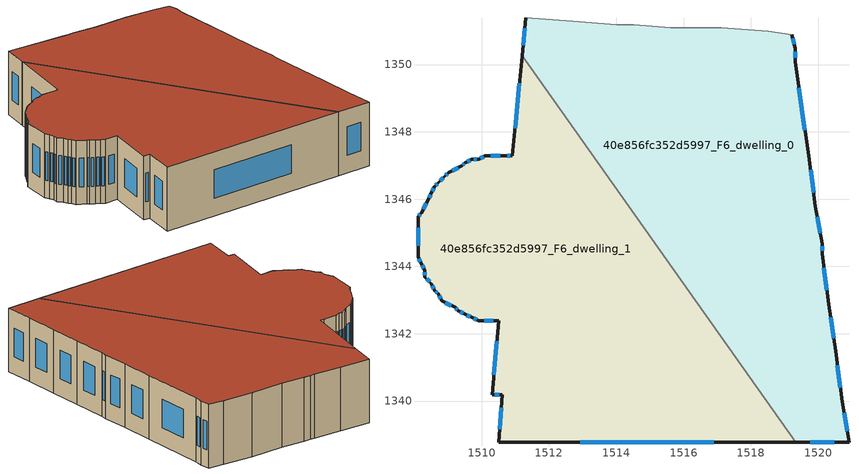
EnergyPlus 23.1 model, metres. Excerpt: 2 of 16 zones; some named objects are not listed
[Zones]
40e856fc352d5997_F6_dwelling_0
 floor to 40e856fc352d5997_F5_dwelling_0 (EU_floor_Construction): 1519.22,1350.89 1519.32,1350.49 1519.32,1350.09 1519.72,1347.28 1519.92,1345.78 1520.12,1344.68 1520.12,1344.38 1520.32,1342.88 1520.52,1341.48 1520.72,1339.98 1520.92,1338.78 1519.33,1338.78 1511.2,1350.27 1511.31,1351.39 1512.71,1351.29 1514.01,1351.19 1514.21,1351.19 1514.52,1351.19 1515.61,1351.09 1517.12,1351.09 1518.52,1350.99 z18
 wall outside (EU_wall_Construction): 1519.33,1338.78 1520.92,1338.78 1520.72,1339.98 1520.52,1341.48 1520.32,1342.88 1520.12,1344.38 1520.12,1344.68 1519.92,1345.78 1519.72,1347.28 1519.32,1350.09 1519.32,1350.49 1519.22,1350.89 / 1511.31,1351.39 1511.2,1350.27 z18:21
 wall adiabatic (EU_wall_Construction): 1519.22,1350.89 1518.52,1350.99 1517.12,1351.09 1515.61,1351.09 1514.52,1351.19 1514.21,1351.19 1514.01,1351.19 1512.71,1351.29 1511.31,1351.39 z18:21
 wall to 40e856fc352d5997_F6_dwelling_1 (EU_wall_Construction): 1511.2,1350.27 1519.33,1338.78 z18:21
 window (EU_Window_Construction): 1519.29,1350.6 1519.25,1350.78 / 1519.32,1350.2 1519.32,1350.38 / 1519.61,1348.05 1519.43,1349.31 / 1519.86,1346.2 1519.77,1346.87 / 1520.06,1344.98 1519.97,1345.48 / 1520.12,1344.46 1520.12,1344.6 / 1520.26,1343.29 1520.17,1343.97 / 1520.46,1341.86 1520.37,1342.49 / 1520.66,1340.39 1520.57,1341.07 / 1520.86,1339.11 1520.77,1339.65 / 1519.77,1338.78 1520.48,1338.78 / 1511.28,1351.08 1511.23,1350.58 z18.83:20.17
 roof outside (EU_roof_Construction): 1520.92,1338.78 1520.72,1339.98 1520.52,1341.48 1520.32,1342.88 1520.12,1344.38 1520.12,1344.68 1519.92,1345.78 1519.72,1347.28 1519.32,1350.09 1519.32,1350.49 1519.22,1350.89 1518.52,1350.99 1517.12,1351.09 1515.61,1351.09 1514.52,1351.19 1514.21,1351.19 1514.01,1351.19 1512.71,1351.29 1511.31,1351.39 1511.2,1350.27 1519.33,1338.78 z21
40e856fc352d5997_F6_dwelling_1
 floor to 40e856fc352d5997_F5_dwelling_1 (EU_floor_Construction): 1511.2,1350.27 1519.33,1338.78 1510.51,1338.78 1510.61,1340.18 1510.31,1340.18 1510.51,1342.38 1509.91,1342.38 1509.71,1342.48 1509.51,1342.58 1509.31,1342.68 1509.21,1342.78 1508.81,1342.98 1508.71,1343.18 1508.61,1343.28 1508.51,1343.48 1508.31,1343.68 1508.31,1343.88 1508.21,1344.08 1508.11,1344.28 1508.11,1345.49 1508.21,1345.58 1508.41,1345.99 1508.51,1346.19 1508.61,1346.39 1508.71,1346.49 1508.91,1346.69 1509.01,1346.79 1509.41,1346.99 1509.51,1347.09 1509.71,1347.19 1509.91,1347.19 1510.11,1347.29 1510.71,1347.29 1510.91,1347.29 z18
 wall outside (EU_wall_Construction): 1511.2,1350.27 1510.91,1347.29 1510.71,1347.29 1510.11,1347.29 1509.91,1347.19 1509.71,1347.19 1509.51,1347.09 1509.41,1346.99 1509.01,1346.79 1508.91,1346.69 1508.71,1346.49 1508.61,1346.39 1508.51,1346.19 1508.41,1345.99 1508.21,1345.58 1508.11,1345.49 1508.11,1344.28 1508.21,1344.08 1508.31,1343.88 1508.31,1343.68 1508.51,1343.48 1508.61,1343.28 1508.71,1343.18 1508.81,1342.98 1509.21,1342.78 1509.31,1342.68 1509.51,1342.58 1509.71,1342.48 1509.91,1342.38 1510.51,1342.38 1510.31,1340.18 1510.61,1340.18 1510.51,1338.78 1519.33,1338.78 z18:21
 window (EU_Window_Construction): 1510.45,1341.78 1510.36,1340.79 / 1510.07,1342.38 1510.34,1342.38 / 1509.76,1342.46 1509.85,1342.41 / 1509.56,1342.56 1509.65,1342.51 / 1509.36,1342.66 1509.45,1342.61 / 1509.24,1342.76 1509.28,1342.71 / 1508.92,1342.93 1509.1,1342.84 / 1508.74,1343.13 1508.78,1343.04 / 1508.64,1343.26 1508.68,1343.21 / 1508.54,1343.43 1508.58,1343.34 / 1508.36,1343.63 1508.45,1343.54 / 1508.31,1343.83 1508.31,1343.74 / 1508.24,1344.03 1508.28,1343.94 / 1508.14,1344.23 1508.18,1344.14 / 1508.11,1345.16 1508.11,1344.61 / 1508.18,1345.56 1508.14,1345.51 / 1508.35,1345.87 1508.26,1345.7 / 1508.48,1346.13 1508.44,1346.04 / 1508.58,1346.33 1508.54,1346.24 / 1508.68,1346.46 1508.64,1346.41 / 1508.85,1346.63 1508.76,1346.54 / 1508.98,1346.76 1508.94,1346.71 / 1509.3,1346.93 1509.12,1346.84 / 1509.48,1347.06 1509.44,1347.01 / 1509.65,1347.16 1509.57,1347.11 / 1509.85,1347.19 1509.77,1347.19 / 1510.05,1347.26 1509.97,1347.21 / 1510.55,1347.29 1510.28,1347.29 / 1510.86,1347.29 1510.77,1347.29 / 1511.12,1349.45 1510.99,1348.11 / 1512.94,1338.78 1516.9,1338.78 / 1510.58,1339.8 1510.54,1339.17 / 1510.39,1340.18 1510.53,1340.18 z18.83:20.17
 roof outside (EU_roof_Construction): 1519.33,1338.78 1511.2,1350.27 1510.91,1347.29 1510.71,1347.29 1510.11,1347.29 1509.91,1347.19 1509.71,1347.19 1509.51,1347.09 1509.41,1346.99 1509.01,1346.79 1508.91,1346.69 1508.71,1346.49 1508.61,1346.39 1508.51,1346.19 1508.41,1345.99 1508.21,1345.58 1508.11,1345.49 1508.11,1344.28 1508.21,1344.08 1508.31,1343.88 1508.31,1343.68 1508.51,1343.48 1508.61,1343.28 1508.71,1343.18 1508.81,1342.98 1509.21,1342.78 1509.31,1342.68 1509.51,1342.58 1509.71,1342.48 1509.91,1342.38 1510.51,1342.38 1510.31,1340.18 1510.61,1340.18 1510.51,1338.78 z21
[Building]
EU S2 Campaign: North Axis=0; Terrain=City; Solar Distribution=FullExterior
[Site:Location]
Lyon-Bron: Latitude=45.75; Longitude=5; Time Zone=1; Elevation=198
[SizingPeriod:WeatherFileDays]
AnnualSizingPeriod: Begin Month=1; Begin Day of Month=1; End Month=12; End Day of Month=31; Day of Week for Start Day=Monday; Use Weather File Daylight Saving Period=No; Use Weather File Rain and Snow Indicators=No
[MATERIAL]
EU_InternalMass_Material: Roughness=MediumRough; Thickness=0.1; Conductivity=1; Density=1800; Specific Heat=900; Thermal Absorptance=0.9; Solar Absorptance=0.7; Visible Absorptance=0.7
[MATERIAL:NOMASS] Roughness=MediumRough; Thermal Absorptance=0.9; Solar Absorptance=0.7; Visible Absorptance=0.7
Name | Thermal Resistance
EU_wall_NoMass | 0.87146
EU_roof_NoMass | 0.842276
EU_floor_NoMass | 0.496999
[WINDOWMATERIAL:SIMPLEGLAZINGSYSTEM]
EU_Window_SimpleGlazing: UFactor=2.2525; Solar Heat Gain Coefficient=0.76; Visible Transmittance=0.76
[CONSTRUCTION]
EU_wall_Construction: EU_wall_NoMass
EU_roof_Construction: EU_roof_NoMass
EU_floor_Construction: EU_floor_NoMass
EU_Window_Construction: EU_Window_SimpleGlazing
EU_InternalMass_Construction: EU_InternalMass_Material
[ZONE] Type=1; Multiplier=1; Ceiling Height=autocalculate; Floor Area=autocalculate; Part of Total Floor Area=Yes
Name | Volume
40e856fc352d5997_F6_dwelling_0 | 187.69
40e856fc352d5997_F6_dwelling_1 | 187.686
[INTERNALMASS] Construction=EU_InternalMass_Construction
Name | Zone or ZoneList | Surface Area
40e856fc352d5997_F6_dwelling_0_EU_InternalMass | 40e856fc352d5997_F6_dwelling_0 | 62.5627
40e856fc352d5997_F6_dwelling_1_EU_InternalMass | 40e856fc352d5997_F6_dwelling_1 | 62.5619
[OTHEREQUIPMENT] Fuel Type=Electricity; Design Level Calculation Method=Watts/Area; Power per Zone Floor Area=1; Fraction Latent=0; Fraction Radiant=0; Fraction Lost=0; Carbon Dioxide Generation Rate=0; EndUse Subcategory=EU_Step8_InternalGains
Name | Zone or ZoneList or Space or SpaceList | Schedule
EU_Step8_InternalGain_40e856fc352d5997_F6_dwelling_0_f000 | 40e856fc352d5997_F6_dwelling_0 | EU_Step8_GainSchedule_40e856fc352d5997_F6_dwelling_0_f000
EU_Step8_InternalGain_40e856fc352d5997_F6_dwelling_1_f000 | 40e856fc352d5997_F6_dwelling_1 | EU_Step8_GainSchedule_40e856fc352d5997_F6_dwelling_1_f000
[ZONEVENTILATION:DESIGNFLOWRATE] Schedule=EU_AlwaysOn; Design Flow Rate Calculation Method=AirChanges/Hour; Air Changes per Hour=0.425; Ventilation Type=Natural; Fan Pressure Rise=0; Fan Total Efficiency=1; Constant Term Coefficient=1; Temperature Term Coefficient=0; Velocity Term Coefficient=0; Velocity Squared Term Coefficient=0; Minimum Indoor Temperature=-100; Maximum Indoor Temperature=100; Delta Temperature=-100; Minimum Outdoor Temperature=-100; Maximum Outdoor Temperature=100; Maximum Wind Speed=40
Name | Zone or ZoneList or Space or SpaceList
EU_ConstantAir_40e856fc352d5997_F6_dwelling_0 | 40e856fc352d5997_F6_dwelling_0
EU_ConstantAir_40e856fc352d5997_F6_dwelling_1 | 40e856fc352d5997_F6_dwelling_1
[HVACTEMPLATE:ZONE:IDEALLOADSAIRSYSTEM] System Availability Schedule=EU_AlwaysOn; Maximum Heating Supply Air Temperature=50; Minimum Cooling Supply Air Temperature=13; Maximum Heating Supply Air Humidity Ratio=0.0156; Minimum Cooling Supply Air Humidity Ratio=0.0077; Heating Limit=NoLimit; Cooling Limit=NoLimit; Heating Availability Schedule=EU_AlwaysOn; Cooling Availability Schedule=EU_CoolingOff; Dehumidification Control Type=ConstantSensibleHeatRatio; Cooling Sensible Heat Ratio=0.7; Dehumidification Setpoint=60; Humidification Control Type=None; Humidification Setpoint=30; Outdoor Air Method=None; Outdoor Air Flow Rate per Person=0.00944; Outdoor Air Flow Rate per Zone Floor Area=0; Outdoor Air Flow Rate per Zone=0; Demand Controlled Ventilation Type=None; Outdoor Air Economizer Type=NoEconomizer; Heat Recovery Type=None; Sensible Heat Recovery Effectiveness=0.7; Latent Heat Recovery Effectiveness=0.65
Name | Template Thermostat
40e856fc352d5997_F6_dwelling_0 | EU_HeatOnly_40e856fc352d5997_F6_dwelling_0
40e856fc352d5997_F6_dwelling_1 | EU_HeatOnly_40e856fc352d5997_F6_dwelling_1
[SIZING:ZONE] Zone Cooling Design Supply Air Temperature Input Method=SupplyAirTemperature; Zone Cooling Design Supply Air Temperature=13; Zone Heating Design Supply Air Temperature Input Method=SupplyAirTemperature; Zone Heating Design Supply Air Temperature=50; Zone Cooling Design Supply Air Humidity Ratio=0.008; Zone Heating Design Supply Air Humidity Ratio=0.008; Cooling Design Air Flow Method=DesignDay; Cooling Design Air Flow Rate=0; Cooling Minimum Air Flow per Zone Floor Area=0.000762; Cooling Minimum Air Flow=0; Cooling Minimum Air Flow Fraction=0.2; Heating Design Air Flow Method=DesignDay; Heating Design Air Flow Rate=0; Heating Maximum Air Flow per Zone Floor Area=0.002032; Heating Maximum Air Flow=0.141576; Heating Maximum Air Flow Fraction=0.3; Account for Dedicated Outdoor Air System=No; Dedicated Outdoor Air System Control Strategy=NeutralSupplyAir; Dedicated Outdoor Air Low Setpoint Temperature for Design=autosize; Dedicated Outdoor Air High Setpoint Temperature for Design=autosize; Zone Load Sizing Method=Sensible Load Only No Latent Load; Zone Latent Cooling Design Supply Air Humidity Ratio Input Method=HumidityRatioDifference; Zone Cooling Design Supply Air Humidity Ratio Difference=0.005; Zone Latent Heating Design Supply Air Humidity Ratio Input Method=HumidityRatioDifference; Zone Humidification Design Supply Air Humidity Ratio Difference=0.005
40e856fc352d5997_F6_dwelling_0; 40e856fc352d5997_F6_dwelling_1
[SCHEDULE:CONSTANT]
Name | Hourly Value
EU_AlwaysOn | 1
EU_CoolingOff | 0
[SCHEDULE:FILE] Column Number=1; Rows to Skip at Top=0; Number of Hours of Data=8760; Column Separator=Comma; Interpolate to Timestep=No; Minutes per Item=60; Adjust Schedule for Daylight Savings=Yes
Name | File
EU_Step8_GainSchedule_40e856fc352d5997_F6_dwelling_0_f000 | ../../schedules/40e856fc352d5997/40e856fc352d5997_F6_dwelling_0_f000_gain.csv
EU_Step8_GainSchedule_40e856fc352d5997_F6_dwelling_1_f000 | ../../schedules/40e856fc352d5997/40e856fc352d5997_F6_dwelling_1_f000_gain.csv
